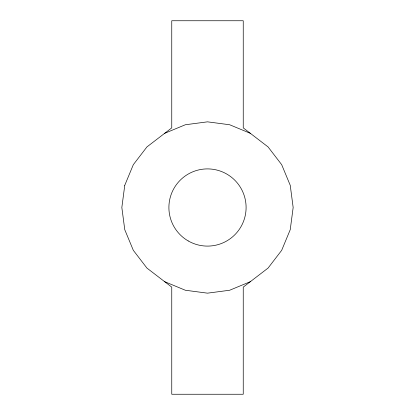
<?xml version="1.0" encoding="UTF-8"?>
<svg xmlns="http://www.w3.org/2000/svg" width="415" height="415" viewBox="0 0 415 415"><rect width="100%" height="100%" fill="white"/><g stroke="black" fill="none" stroke-linecap="round" stroke-linejoin="round"><path stroke-width="0.62" d="M164.672 133.319L185.329 124.759L207.5 121.839L229.671 124.759L250.328 133.319M250.328 281.681L229.671 290.241L207.5 293.161L185.329 290.241L164.672 281.681M124.759 185.329L121.839 207.5L124.759 229.671L133.319 250.328L146.931 268.069L171.758 287.123L171.758 394.25L243.242 394.25L243.242 287.123L268.069 268.069L281.681 250.328L290.241 229.671L293.161 207.5L290.241 185.329L281.681 164.672L268.069 146.931L243.242 127.877L243.242 20.75L171.758 20.75L171.758 127.877L146.931 146.931L133.319 164.672L124.759 185.329M188.197 240.928A38.6 38.6 0 0 0 246.1 207.5A38.6 38.6 0 0 0 188.197 174.072A38.6 38.6 0 0 0 188.197 240.928"/></g></svg>
